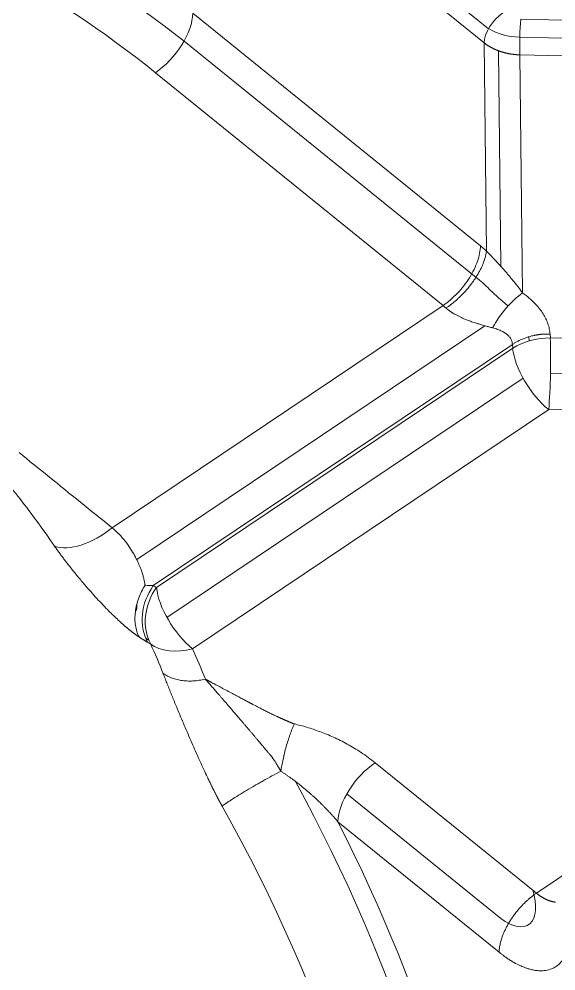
# Model space of a CAD drawing. Header units: millimetres. Extents: x 409 to 2276, y 1039 to 1674.
# Drawn here: x 2012.96 to 2023.26, y 1477.52 to 1495.81 of the extents above; entities that cross this region are included whole.
import ezdxf

# ---------------------------------------------------------------- set-up
doc = ezdxf.new("R2010")
doc.units = ezdxf.units.MM
doc.layers.add('粗实线层', color=7, linetype='Continuous', lineweight=35)

msp = doc.modelspace()

# ---------------------------------------------------------------- linework, layer by layer
at = {"layer": '粗实线层', "lineweight": 20}
for p, q in [((2016.41, 1500.12), (2021.968, 1495.62)), ((2021.885, 1495.351), (2016.327, 1499.851)), ((2016.292, 1495.922), (2021.813, 1491.452)), ((2027.686, 1495.69), (2022.586, 1495.808)), ((2016.125, 1495.384), (2021.794, 1490.795)), ((2021.929, 1491.352), (2021.885, 1495.351)), ((2022.57, 1495.459), (2027.67, 1495.341)), ((2022.158, 1495.2), (2022.204, 1491.059)), ((2022.622, 1490.549), (2022.571, 1495.12)), ((2027.671, 1495.002), (2022.571, 1495.12)), ((2015.575, 1494.777), (2021.096, 1490.307)), ((2021.096, 1490.307), (2014.742, 1486.036)), ((2021.899, 1489.915), (2015.217, 1485.424)), ((2022.742, 1489.705), (2022.748, 1489.626)), ((2023.156, 1489.683), (2023.15, 1489.757)), ((2023.156, 1489.683), (2027.731, 1489.577)), ((2022.428, 1489.558), (2015.533, 1484.925)), ((2015.596, 1484.888), (2022.433, 1489.484)), ((2022.433, 1489.484), (2022.428, 1489.558)), ((2027.734, 1488.899), (2023.159, 1489.004)), ((2022.634, 1488.907), (2015.797, 1484.312)), ((2016.288, 1483.711), (2023.125, 1488.306)), ((2023.125, 1488.306), (2027.701, 1488.201)), ((2029.287, 1483.317), (2022.889, 1479.017)), ((2019.794, 1481.523), (2022.889, 1479.017)), ((2019.25, 1480.928), (2022.207, 1478.534)), ((2019.077, 1480.39), (2022.172, 1477.884))]:
    msp.add_line(p, q, dxfattribs=at)
msp.add_arc((2032.619, 1493.841), 21.5, 4.7353, 123.9045, dxfattribs=at)
for centre, major_axis, ratio, start_param, end_param in [((1998.736, 1483.46), (23.406, 1.133), 0.734481, 0.69853, 2.251226), ((1998.736, 1483.46), (22.458, 1.087), 0.734481, 0.688241, 2.259038), ((2015.542, 1495.455), (0.629, 0.777), 0.524149, 4.181673, 5.700109), ((2022.26, 1495.585), (-0.315, -0.389), 0.524149, 4.181673, 5.700109), ((2022.603, 1495.469), (-0.012, -0.5), 0.06583, 3.96885, 5.487286), ((2022.63, 1496.195), (-0.999, -0.051), 0.735136, 0.814126, 1.473041), ((2021.8, 1490.08), (0.528, -0.85), 0.46909, 2.026518, 2.226432), ((2022.559, 1489.85), (0.585, 0.811), 0.447831, 0.922924, 1.852758), ((2023.092, 1488.984), (0.997, 0.071), 0.696534, 1.457744, 2.242007), ((2023.092, 1488.984), (0.023, 1), 0.06583, 3.96885, 5.487286), ((2023.092, 1488.984), (-0.558, 0.83), 0.431052, 0.672176, 2.190613), ((2014.326, 1486.355), (-0.821, -0.571), 0.505798, 0.32726, 1.731479), ((2016.192, 1484.425), (-0.499, -0.866), 0.825161, 4.608564, 5.816362), ((2003.525, 1467.699), (12.706, 16.763), 0.56187, 0.064717, 0.070822), ((2016.255, 1484.389), (-0.509, -0.861), 0.825493, 4.61746, 5.82527), ((2016.255, 1484.389), (-0.558, 0.83), 0.431052, 0.672176, 2.190613), ((2003.525, 1467.699), (-12.141, -16.018), 0.56187, 3.165346, 3.17215), ((2003.951, 1467.377), (12.141, 16.018), 0.56187, 0.064717, 0.070822), ((1998.526, 1479.288), (-17.856, -0.864), 0.734481, 3.381598, 3.426376), ((2016.255, 1484.389), (-0.91, -0.415), 0.651296, 0.335051, 1.316817), ((1998.541, 1478.987), (-18.686, -0.905), 0.734481, 3.381598, 3.426376), ((2019.827, 1480.845), (0.629, 0.777), 0.524149, 1.04008, 2.541063), ((2010.92, 1478.476), (8.307, -13.687), 0.481237, 0.726764, 1.476314), ((2009.671, 1477.718), (-8.307, 13.687), 0.481237, 3.876637, 4.637972), ((2010.92, 1478.476), (-8.694, 14.324), 0.481237, 3.879432, 4.556816), ((2022.21, 1479.26), (0.518, -0.856), 0.481569, 5.380001, 7.366655)]:
    msp.add_ellipse(centre, major_axis=major_axis, ratio=ratio, start_param=start_param, end_param=end_param, dxfattribs=at)
for points, degree, knots in [([(2022.571, 1495.12), (2022.566, 1495.12), (2022.556, 1495.12), (2022.542, 1495.121), (2022.527, 1495.122), (2022.512, 1495.123), (2022.498, 1495.124), (2022.483, 1495.125), (2022.468, 1495.127), (2022.454, 1495.128), (2022.439, 1495.13), (2022.425, 1495.132), (2022.41, 1495.134), (2022.396, 1495.136), (2022.382, 1495.139), (2022.367, 1495.141), (2022.353, 1495.144), (2022.339, 1495.147), (2022.325, 1495.15), (2022.311, 1495.153), (2022.297, 1495.156), (2022.283, 1495.16), (2022.269, 1495.164), (2022.255, 1495.167), (2022.242, 1495.171), (2022.228, 1495.175), (2022.215, 1495.179), (2022.201, 1495.184), (2022.188, 1495.188), (2022.175, 1495.193), (2022.162, 1495.198), (2022.149, 1495.203), (2022.136, 1495.208), (2022.123, 1495.213), (2022.11, 1495.218), (2022.098, 1495.224), (2022.085, 1495.229), (2022.073, 1495.235), (2022.061, 1495.241), (2022.049, 1495.247), (2022.037, 1495.253), (2022.025, 1495.259), (2022.013, 1495.265), (2022.002, 1495.272), (2021.991, 1495.278), (2021.979, 1495.285), (2021.968, 1495.292), (2021.957, 1495.299), (2021.946, 1495.306), (2021.936, 1495.313), (2021.925, 1495.321), (2021.915, 1495.328), (2021.905, 1495.336), (2021.895, 1495.343), (2021.888, 1495.348), (2021.885, 1495.351)], 3, [0, 0, 0, 0, 0.018878, 0.037756, 0.056633, 0.07551, 0.094386, 0.113262, 0.132137, 0.151012, 0.169887, 0.188761, 0.207635, 0.226508, 0.245381, 0.264253, 0.283126, 0.301997, 0.320869, 0.33974, 0.35861, 0.37748, 0.39635, 0.41522, 0.434089, 0.452957, 0.471825, 0.490693, 0.509561, 0.528428, 0.547295, 0.566161, 0.585028, 0.603893, 0.622759, 0.641624, 0.660489, 0.679353, 0.698217, 0.717081, 0.735944, 0.754807, 0.77367, 0.792533, 0.811395, 0.830257, 0.849118, 0.86798, 0.88684, 0.905701, 0.924561, 0.943422, 0.962281, 0.981141, 1, 1, 1, 1]), ([(2021.096, 1490.307), (2021.144, 1490.338), (2021.191, 1490.374), (2021.283, 1490.453), (2021.328, 1490.496), (2021.415, 1490.587), (2021.456, 1490.635), (2021.534, 1490.735), (2021.57, 1490.787), (2021.636, 1490.892), (2021.665, 1490.945), (2021.717, 1491.052), (2021.739, 1491.106), (2021.775, 1491.21), (2021.789, 1491.261), (2021.808, 1491.36), (2021.813, 1491.407), (2021.813, 1491.452)], 3, [0, 0, 0, 0, 0.125, 0.125, 0.25, 0.25, 0.375, 0.375, 0.5, 0.5, 0.625, 0.625, 0.75, 0.75, 0.875, 0.875, 1, 1, 1, 1]), ([(2021.929, 1491.352), (2021.932, 1491.35), (2021.937, 1491.344), (2021.944, 1491.337), (2021.952, 1491.329), (2021.96, 1491.321), (2021.967, 1491.313), (2021.975, 1491.305), (2021.983, 1491.296), (2021.991, 1491.288), (2021.999, 1491.279), (2022.008, 1491.271), (2022.016, 1491.262), (2022.024, 1491.253), (2022.033, 1491.244), (2022.041, 1491.235), (2022.05, 1491.226), (2022.059, 1491.217), (2022.068, 1491.208), (2022.076, 1491.198), (2022.085, 1491.189), (2022.094, 1491.179), (2022.103, 1491.169), (2022.113, 1491.16), (2022.122, 1491.15), (2022.131, 1491.14), (2022.14, 1491.129), (2022.15, 1491.119), (2022.159, 1491.109), (2022.169, 1491.098), (2022.178, 1491.088), (2022.188, 1491.077), (2022.198, 1491.067), (2022.207, 1491.056), (2022.217, 1491.045), (2022.227, 1491.034), (2022.249, 1491.009), (2022.284, 1490.97), (2022.33, 1490.916), (2022.378, 1490.86), (2022.417, 1490.812), (2022.45, 1490.773), (2022.475, 1490.741), (2022.5, 1490.71), (2022.525, 1490.678), (2022.55, 1490.646), (2022.574, 1490.614), (2022.598, 1490.581), (2022.614, 1490.56), (2022.622, 1490.549)], 3, [0, 0, 0, 0, 0.009946, 0.019936, 0.029974, 0.040066, 0.050213, 0.060422, 0.070696, 0.081037, 0.091451, 0.101941, 0.112511, 0.123163, 0.133902, 0.144731, 0.155653, 0.166671, 0.177789, 0.189009, 0.200334, 0.211768, 0.223313, 0.234972, 0.246747, 0.258641, 0.270656, 0.282795, 0.295061, 0.307454, 0.319979, 0.332636, 0.345428, 0.358356, 0.371423, 0.384631, 0.397981, 0.461034, 0.526955, 0.595877, 0.667919, 0.707438, 0.747501, 0.788121, 0.829311, 0.871083, 0.913448, 0.956417, 1, 1, 1, 1]), ([(2022.343, 1490.296), (2022.313, 1490.323), (2022.282, 1490.349), (2022.179, 1490.438), (2022.106, 1490.503), (2021.999, 1490.603), (2021.961, 1490.64), (2021.926, 1490.677)], 3, [0, 0, 0, 0, 0.217171, 0.217171, 0.714789, 0.714789, 1, 1, 1, 1]), ([(2021.154, 1490.257), (2021.156, 1490.255), (2021.161, 1490.25), (2021.169, 1490.244), (2021.176, 1490.237), (2021.184, 1490.231), (2021.192, 1490.225), (2021.2, 1490.218), (2021.209, 1490.212), (2021.217, 1490.205), (2021.226, 1490.199), (2021.235, 1490.193), (2021.244, 1490.186), (2021.254, 1490.18), (2021.263, 1490.173), (2021.273, 1490.167), (2021.283, 1490.161), (2021.293, 1490.154), (2021.315, 1490.142), (2021.349, 1490.122), (2021.399, 1490.097), (2021.453, 1490.071), (2021.515, 1490.044), (2021.587, 1490.016), (2021.671, 1489.985), (2021.744, 1489.962), (2021.8, 1489.945), (2021.836, 1489.934), (2021.872, 1489.923), (2021.908, 1489.913), (2021.943, 1489.904), (2021.978, 1489.894), (2022.013, 1489.885), (2022.036, 1489.879), (2022.047, 1489.876)], 3, [0, 0, 0, 0, 0.010436, 0.020949, 0.031541, 0.042215, 0.052972, 0.063814, 0.074745, 0.085767, 0.096883, 0.108095, 0.119405, 0.130814, 0.142323, 0.153936, 0.165652, 0.177475, 0.189406, 0.23862, 0.292579, 0.351402, 0.415286, 0.489221, 0.578484, 0.683393, 0.722768, 0.762231, 0.801768, 0.84136, 0.880995, 0.92066, 0.960339, 1, 1, 1, 1]), ([(2023.15, 1489.757), (2023.145, 1489.757), (2023.134, 1489.758), (2023.117, 1489.758), (2023.101, 1489.758), (2023.085, 1489.758), (2023.068, 1489.757), (2023.052, 1489.757), (2023.036, 1489.756), (2023.02, 1489.755), (2023.005, 1489.754), (2022.989, 1489.753), (2022.973, 1489.751), (2022.958, 1489.749), (2022.943, 1489.748), (2022.928, 1489.746), (2022.913, 1489.743), (2022.898, 1489.741), (2022.883, 1489.739), (2022.869, 1489.736), (2022.854, 1489.733), (2022.83, 1489.728), (2022.794, 1489.72), (2022.742, 1489.705), (2022.684, 1489.686), (2022.631, 1489.666), (2022.586, 1489.647), (2022.554, 1489.632), (2022.524, 1489.616), (2022.496, 1489.601), (2022.471, 1489.586), (2022.449, 1489.572), (2022.435, 1489.563), (2022.428, 1489.558)], 3, [0, 0, 0, 0, 0.021205, 0.042277, 0.063218, 0.084026, 0.104702, 0.125246, 0.145658, 0.165938, 0.186086, 0.206103, 0.225987, 0.24574, 0.265361, 0.284851, 0.30421, 0.323437, 0.342532, 0.361496, 0.380329, 0.399031, 0.456267, 0.52537, 0.606342, 0.699179, 0.750722, 0.799408, 0.845238, 0.888212, 0.92833, 0.965593, 1, 1, 1, 1]), ([(2015.376, 1484.931), (2015.376, 1484.936), (2015.373, 1484.956), (2015.366, 1484.994), (2015.355, 1485.051), (2015.338, 1485.117), (2015.314, 1485.194), (2015.281, 1485.284), (2015.236, 1485.387), (2015.176, 1485.506), (2015.096, 1485.638), (2014.996, 1485.779), (2014.874, 1485.92), (2014.786, 1486), (2014.742, 1486.036)], 3, [0, 0, 0, 0, 0.016031, 0.067962, 0.126024, 0.189671, 0.259228, 0.336052, 0.420737, 0.513945, 0.617402, 0.732065, 0.860366, 1, 1, 1, 1]), ([(2015.26, 1483.939), (2015.257, 1483.941), (2015.25, 1483.946), (2015.239, 1483.953), (2015.229, 1483.96), (2015.219, 1483.967), (2015.208, 1483.975), (2015.197, 1483.982), (2015.186, 1483.99), (2015.175, 1483.998), (2015.164, 1484.006), (2015.153, 1484.015), (2015.142, 1484.023), (2015.131, 1484.032), (2015.119, 1484.041), (2015.108, 1484.05), (2015.096, 1484.059), (2015.085, 1484.068), (2015.073, 1484.078), (2015.061, 1484.088), (2015.049, 1484.098), (2015.037, 1484.108), (2015.025, 1484.118), (2014.988, 1484.149), (2014.927, 1484.203), (2014.838, 1484.284), (2014.747, 1484.372), (2014.646, 1484.472), (2014.537, 1484.586), (2014.42, 1484.712), (2014.302, 1484.843), (2014.202, 1484.96), (2014.118, 1485.06), (2014.05, 1485.142), (2013.984, 1485.224), (2013.932, 1485.289), (2013.894, 1485.338), (2013.869, 1485.37), (2013.844, 1485.402), (2013.82, 1485.434), (2013.796, 1485.466), (2013.773, 1485.497), (2013.75, 1485.529), (2013.727, 1485.56), (2013.705, 1485.59), (2013.683, 1485.621), (2013.662, 1485.651), (2013.648, 1485.671), (2013.641, 1485.681)], 3, [0, 0, 0, 0, 0.007196, 0.014388, 0.021577, 0.028766, 0.035956, 0.043148, 0.050343, 0.057542, 0.064748, 0.071962, 0.079184, 0.086417, 0.093661, 0.100919, 0.10819, 0.115478, 0.122782, 0.130104, 0.137446, 0.144809, 0.152193, 0.159601, 0.210782, 0.26216, 0.314108, 0.366979, 0.43333, 0.500001, 0.567572, 0.636594, 0.678157, 0.719652, 0.761195, 0.802902, 0.819645, 0.836304, 0.852885, 0.869398, 0.885849, 0.902248, 0.918602, 0.93492, 0.951211, 0.967482, 0.983742, 1, 1, 1, 1]), ([(2015.376, 1484.931), (2015.353, 1484.894), (2015.33, 1484.854), (2015.289, 1484.773), (2015.271, 1484.731), (2015.239, 1484.644), (2015.225, 1484.6), (2015.203, 1484.51), (2015.195, 1484.465), (2015.184, 1484.375), (2015.181, 1484.331), (2015.182, 1484.244), (2015.186, 1484.201), (2015.198, 1484.12), (2015.207, 1484.081), (2015.23, 1484.006), (2015.244, 1483.971), (2015.26, 1483.939)], 3, [0, 0, 0, 0, 0.125, 0.125, 0.25, 0.25, 0.375, 0.375, 0.5, 0.5, 0.625, 0.625, 0.75, 0.75, 0.875, 0.875, 1, 1, 1, 1]), ([(2015.216, 1484.563), (2015.228, 1484.503), (2015.219, 1484.462), (2015.194, 1484.436), (2015.193, 1484.435), (2015.191, 1484.434)], 3, [0, 0, 0, 0, 0.939895, 0.939895, 1, 1, 1, 1]), ([(2015.424, 1483.837), (2015.42, 1483.84), (2015.411, 1483.845), (2015.398, 1483.853), (2015.385, 1483.86), (2015.371, 1483.869), (2015.358, 1483.877), (2015.344, 1483.885), (2015.33, 1483.894), (2015.316, 1483.903), (2015.303, 1483.911), (2015.288, 1483.92), (2015.274, 1483.93), (2015.265, 1483.936), (2015.26, 1483.939)], 3, [0, 0, 0, 0, 0.084075, 0.167989, 0.251751, 0.335369, 0.418849, 0.502199, 0.585427, 0.66854, 0.751547, 0.834454, 0.917269, 1, 1, 1, 1]), ([(2016.857, 1480.687), (2016.854, 1480.693), (2016.847, 1480.705), (2016.838, 1480.722), (2016.828, 1480.74), (2016.818, 1480.758), (2016.808, 1480.776), (2016.799, 1480.794), (2016.789, 1480.812), (2016.779, 1480.83), (2016.77, 1480.849), (2016.76, 1480.868), (2016.75, 1480.886), (2016.74, 1480.905), (2016.731, 1480.924), (2016.721, 1480.943), (2016.711, 1480.962), (2016.701, 1480.982), (2016.691, 1481.001), (2016.682, 1481.021), (2016.672, 1481.04), (2016.662, 1481.06), (2016.652, 1481.08), (2016.642, 1481.1), (2016.633, 1481.12), (2016.623, 1481.14), (2016.613, 1481.161), (2016.603, 1481.181), (2016.593, 1481.202), (2016.583, 1481.223), (2016.553, 1481.287), (2016.502, 1481.395), (2016.432, 1481.549), (2016.361, 1481.705), (2016.29, 1481.867), (2016.218, 1482.032), (2016.147, 1482.2), (2016.076, 1482.367), (2016.022, 1482.496), (2015.984, 1482.588), (2015.961, 1482.642), (2015.939, 1482.696), (2015.917, 1482.75), (2015.896, 1482.802), (2015.875, 1482.854), (2015.854, 1482.905), (2015.833, 1482.956), (2015.813, 1483.006), (2015.794, 1483.055), (2015.775, 1483.104), (2015.756, 1483.151), (2015.737, 1483.199), (2015.725, 1483.23), (2015.719, 1483.245)], 3, [0, 0, 0, 0, 0.006431, 0.012894, 0.01939, 0.025919, 0.032481, 0.039079, 0.045713, 0.052382, 0.059089, 0.065834, 0.072618, 0.079441, 0.086304, 0.093207, 0.100153, 0.10714, 0.114169, 0.121243, 0.12836, 0.135521, 0.142728, 0.14998, 0.157279, 0.164624, 0.172017, 0.179457, 0.186946, 0.194484, 0.202072, 0.256804, 0.313204, 0.371413, 0.43156, 0.495827, 0.560902, 0.626919, 0.694009, 0.716621, 0.739096, 0.761441, 0.783659, 0.805755, 0.827735, 0.849603, 0.871365, 0.893026, 0.914591, 0.936065, 0.957455, 0.978764, 1, 1, 1, 1]), ([(2016.533, 1483.128), (2016.494, 1483.119), (2016.455, 1483.112), (2016.375, 1483.1), (2016.335, 1483.096), (2016.257, 1483.092), (2016.218, 1483.092), (2016.142, 1483.096), (2016.104, 1483.099), (2016.033, 1483.11), (2015.998, 1483.117), (2015.932, 1483.135), (2015.901, 1483.146), (2015.842, 1483.17), (2015.815, 1483.183), (2015.764, 1483.213), (2015.74, 1483.228), (2015.719, 1483.245)], 3, [0, 0, 0, 0, 0.125, 0.125, 0.25, 0.25, 0.375, 0.375, 0.5, 0.5, 0.625, 0.625, 0.75, 0.75, 0.875, 0.875, 1, 1, 1, 1]), ([(2016.533, 1483.128), (2016.671, 1483.056), (2016.994, 1482.883), (2017.29, 1482.725), (2017.444, 1482.645), (2017.726, 1482.497), (2017.919, 1482.407), (2018.008, 1482.365), (2018.114, 1482.32), (2018.147, 1482.306), (2018.168, 1482.297)], 2, [0, 0, 0, 0.274122, 0.274122, 0.548244, 0.548244, 0.822366, 0.822366, 0.959427, 0.959427, 1, 1, 1]), ([(2016.533, 1483.128), (2016.54, 1483.12), (2016.555, 1483.104), (2016.577, 1483.078), (2016.601, 1483.051), (2016.626, 1483.022), (2016.653, 1482.992), (2016.681, 1482.96), (2016.71, 1482.926), (2016.741, 1482.891), (2016.773, 1482.854), (2016.807, 1482.815), (2016.842, 1482.774), (2016.889, 1482.72), (2016.948, 1482.651), (2017.018, 1482.57), (2017.088, 1482.487), (2017.16, 1482.404), (2017.221, 1482.332), (2017.273, 1482.273), (2017.312, 1482.227), (2017.351, 1482.182), (2017.388, 1482.138), (2017.425, 1482.095), (2017.46, 1482.053), (2017.495, 1482.012), (2017.528, 1481.971), (2017.561, 1481.932), (2017.593, 1481.894), (2017.626, 1481.855), (2017.658, 1481.817), (2017.688, 1481.782), (2017.714, 1481.75), (2017.737, 1481.722), (2017.757, 1481.699), (2017.774, 1481.679), (2017.788, 1481.663), (2017.799, 1481.649), (2017.809, 1481.635), (2017.82, 1481.621), (2017.831, 1481.606), (2017.842, 1481.589), (2017.854, 1481.572), (2017.866, 1481.553), (2017.878, 1481.534), (2017.89, 1481.515), (2017.901, 1481.497), (2017.911, 1481.48), (2017.921, 1481.464), (2017.929, 1481.45), (2017.937, 1481.437), (2017.945, 1481.425), (2017.951, 1481.414), (2017.957, 1481.404), (2017.962, 1481.395), (2017.967, 1481.387), (2017.971, 1481.38), (2017.974, 1481.375), (2017.977, 1481.37), (2017.979, 1481.366), (2017.981, 1481.363), (2017.982, 1481.361), (2017.982, 1481.36)], 3, [0, 0, 0, 0, 0.015377, 0.031694, 0.048955, 0.067159, 0.086309, 0.106408, 0.127457, 0.149461, 0.172421, 0.196339, 0.221216, 0.247056, 0.295708, 0.344467, 0.393345, 0.442346, 0.491476, 0.518685, 0.545206, 0.571035, 0.596155, 0.62055, 0.644211, 0.667164, 0.689462, 0.711151, 0.732268, 0.75277, 0.774605, 0.794082, 0.811143, 0.825881, 0.838538, 0.849204, 0.857831, 0.864308, 0.871143, 0.878341, 0.885931, 0.893936, 0.902339, 0.911089, 0.920135, 0.929427, 0.9377, 0.94544, 0.952633, 0.959271, 0.965357, 0.970898, 0.975907, 0.9804, 0.984395, 0.987912, 0.99097, 0.993588, 0.995785, 0.997576, 0.998977, 1, 1, 1, 1]), ([(2018.242, 1482.268), (2018.228, 1482.238), (2018.214, 1482.206), (2018.186, 1482.138), (2018.173, 1482.102), (2018.146, 1482.028), (2018.133, 1481.99), (2018.108, 1481.911), (2018.096, 1481.871), (2018.073, 1481.79), (2018.063, 1481.749), (2018.042, 1481.668), (2018.033, 1481.628), (2018.016, 1481.548), (2018.008, 1481.509), (2017.994, 1481.433), (2017.988, 1481.396), (2017.982, 1481.36)], 3, [0, 0, 0, 0, 0.125, 0.125, 0.25, 0.25, 0.375, 0.375, 0.5, 0.5, 0.625, 0.625, 0.75, 0.75, 0.875, 0.875, 1, 1, 1, 1]), ([(2018.168, 1482.297), (2018.182, 1482.291), (2018.19, 1482.288), (2018.224, 1482.273), (2018.242, 1482.268)], 2, [0, 0, 0, 0.289748, 0.289748, 1, 1, 1]), ([(2016.857, 1480.687), (2016.874, 1480.702), (2016.898, 1480.72), (2016.959, 1480.762), (2016.995, 1480.787), (2017.076, 1480.84), (2017.122, 1480.869), (2017.22, 1480.929), (2017.271, 1480.961), (2017.377, 1481.024), (2017.431, 1481.055), (2017.512, 1481.102), (2017.538, 1481.117), (2017.578, 1481.139), (2017.591, 1481.147), (2017.617, 1481.162), (2017.63, 1481.169), (2017.698, 1481.207), (2017.754, 1481.238), (2017.868, 1481.3), (2017.925, 1481.331), (2017.982, 1481.361)], 3, [0, 0, 0, 0, 0.125, 0.125, 0.25, 0.25, 0.375, 0.375, 0.5, 0.5, 0.625, 0.625, 0.6875, 0.6875, 0.71875, 0.71875, 0.75, 0.75, 0.875, 0.875, 1, 1, 1, 1]), ([(2017.982, 1481.36), (2017.99, 1481.355), (2018.005, 1481.345), (2018.029, 1481.33), (2018.052, 1481.315), (2018.074, 1481.299), (2018.097, 1481.284), (2018.12, 1481.268), (2018.143, 1481.252), (2018.165, 1481.236), (2018.188, 1481.219), (2018.21, 1481.203), (2018.247, 1481.175), (2018.299, 1481.136), (2018.355, 1481.092), (2018.422, 1481.038), (2018.47, 1480.997), (2018.51, 1480.963), (2018.52, 1480.954), (2018.533, 1480.943), (2018.549, 1480.929), (2018.566, 1480.914), (2018.586, 1480.896), (2018.609, 1480.876), (2018.633, 1480.853), (2018.66, 1480.828), (2018.689, 1480.801), (2018.719, 1480.772), (2018.752, 1480.74), (2018.787, 1480.705), (2018.824, 1480.668), (2018.863, 1480.628), (2018.903, 1480.586), (2018.944, 1480.541), (2018.988, 1480.493), (2019.032, 1480.443), (2019.062, 1480.408), (2019.077, 1480.39)], 3, [0, 0, 0, 0, 0.018454, 0.036954, 0.055497, 0.074082, 0.092707, 0.111368, 0.130064, 0.148792, 0.16755, 0.186337, 0.205152, 0.261595, 0.318095, 0.348353, 0.438509, 0.445763, 0.455214, 0.466863, 0.480712, 0.49676, 0.515009, 0.535458, 0.558108, 0.582959, 0.610007, 0.639251, 0.670687, 0.704308, 0.740108, 0.778078, 0.818205, 0.860479, 0.904882, 0.951396, 1, 1, 1, 1]), ([(2022.889, 1479.017), (2022.892, 1479.014), (2022.899, 1479.008), (2022.91, 1479), (2022.92, 1478.992), (2022.931, 1478.984), (2022.941, 1478.977), (2022.952, 1478.969), (2022.962, 1478.962), (2022.973, 1478.955), (2022.984, 1478.948), (2022.994, 1478.942), (2023.005, 1478.935), (2023.016, 1478.929), (2023.026, 1478.923), (2023.037, 1478.917), (2023.048, 1478.911), (2023.058, 1478.906), (2023.069, 1478.9), (2023.08, 1478.895), (2023.09, 1478.891), (2023.101, 1478.886), (2023.112, 1478.882), (2023.122, 1478.878), (2023.133, 1478.874), (2023.144, 1478.87), (2023.154, 1478.867), (2023.165, 1478.863), (2023.175, 1478.86), (2023.186, 1478.858), (2023.196, 1478.855), (2023.206, 1478.853), (2023.217, 1478.851), (2023.227, 1478.849), (2023.237, 1478.848), (2023.246, 1478.847), (2023.251, 1478.846), (2023.252, 1478.846)], 3, [0, 0, 0, 0, 0.027859, 0.055783, 0.083774, 0.11183, 0.139953, 0.168142, 0.196397, 0.224719, 0.253108, 0.281564, 0.310086, 0.338676, 0.367334, 0.396058, 0.424851, 0.453711, 0.482638, 0.511634, 0.540698, 0.56983, 0.599031, 0.6283, 0.657638, 0.687044, 0.71652, 0.746064, 0.775678, 0.805361, 0.835113, 0.864935, 0.894826, 0.924787, 0.954818, 0.984919, 1, 1, 1, 1]), ([(2022.172, 1477.884), (2022.178, 1477.88), (2022.189, 1477.871), (2022.207, 1477.857), (2022.227, 1477.841), (2022.249, 1477.824), (2022.273, 1477.806), (2022.3, 1477.787), (2022.328, 1477.768), (2022.358, 1477.747), (2022.391, 1477.726), (2022.425, 1477.705), (2022.486, 1477.67), (2022.562, 1477.631), (2022.643, 1477.596), (2022.696, 1477.577), (2022.746, 1477.562), (2022.808, 1477.545), (2022.893, 1477.529), (2022.992, 1477.524), (2023.108, 1477.536), (2023.208, 1477.571), (2023.278, 1477.617), (2023.32, 1477.651), (2023.355, 1477.686), (2023.392, 1477.731), (2023.419, 1477.772), (2023.438, 1477.806), (2023.449, 1477.827), (2023.459, 1477.849), (2023.468, 1477.872), (2023.477, 1477.895), (2023.485, 1477.919), (2023.493, 1477.944), (2023.5, 1477.97), (2023.506, 1477.996), (2023.512, 1478.022), (2023.517, 1478.05), (2023.522, 1478.078), (2023.526, 1478.106), (2023.529, 1478.135), (2023.531, 1478.155), (2023.531, 1478.165)], 3, [0, 0, 0, 0, 0.007836, 0.016726, 0.026671, 0.03767, 0.049723, 0.062831, 0.076994, 0.092212, 0.108484, 0.125813, 0.144197, 0.200103, 0.242191, 0.27045, 0.284883, 0.323174, 0.371633, 0.430265, 0.49908, 0.593206, 0.642135, 0.670613, 0.703759, 0.741575, 0.784064, 0.798462, 0.812859, 0.827257, 0.841654, 0.85605, 0.870445, 0.88484, 0.899233, 0.913627, 0.928021, 0.942416, 0.956811, 0.971207, 0.985603, 1, 1, 1, 1])]:
    msp.add_open_spline(points, degree=degree, knots=knots, dxfattribs=at)
for points, weights in [([(2021.154, 1490.257), (2021.577, 1490.538), (2021.893, 1490.985), (2021.929, 1491.352)], [1.15921761623, 0.946927350264, 0.946927461256, 1.15921794921]), ([(2022.889, 1479.017), (2022.476, 1478.739), (2022.183, 1478.28), (2022.172, 1477.884)], [1.17069398824, 0.953623134708, 0.943588375147, 1.14058970956])]:
    msp.add_rational_spline(points, weights, degree=3, dxfattribs=at)
for points, degree in [([(2021.813, 1491.452), (2021.871, 1491.405), (2021.929, 1491.352)], 2), ([(2022.622, 1490.549), (2022.669, 1490.515), (2022.755, 1490.447), (2022.863, 1490.344), (2022.951, 1490.243), (2023.019, 1490.146), (2023.072, 1490.051), (2023.111, 1489.956), (2023.138, 1489.86), (2023.148, 1489.792), (2023.15, 1489.757)], 3), ([(2021.096, 1490.307), (2021.116, 1490.291), (2021.135, 1490.274), (2021.154, 1490.257)], 3), ([(2022.047, 1489.876), (2022.082, 1489.867), (2022.146, 1489.847), (2022.226, 1489.813), (2022.29, 1489.776), (2022.34, 1489.737), (2022.377, 1489.697), (2022.404, 1489.655), (2022.422, 1489.609), (2022.427, 1489.575), (2022.428, 1489.558)], 3), ([(2014.742, 1486.036), (2014.537, 1486.202), (2014.132, 1486.53), (2013.537, 1487.012), (2013.149, 1487.326), (2012.957, 1487.481)], 3), ([(2013.641, 1485.681), (2013.516, 1485.861), (2013.275, 1486.199), (2012.932, 1486.651), (2012.608, 1487.053), (2012.402, 1487.292), (2012.302, 1487.405)], 3), ([(2015.533, 1484.925), (2015.482, 1484.924), (2015.43, 1484.926), (2015.376, 1484.931)], 3), ([(2018.242, 1482.268), (2018.32, 1482.25), (2018.481, 1482.208), (2018.732, 1482.124), (2018.991, 1482.018), (2019.257, 1481.886), (2019.526, 1481.725), (2019.705, 1481.594), (2019.794, 1481.523)], 3)]:
    msp.add_open_spline(points, degree=degree, dxfattribs=at)

doc.saveas('drawing.dxf')
